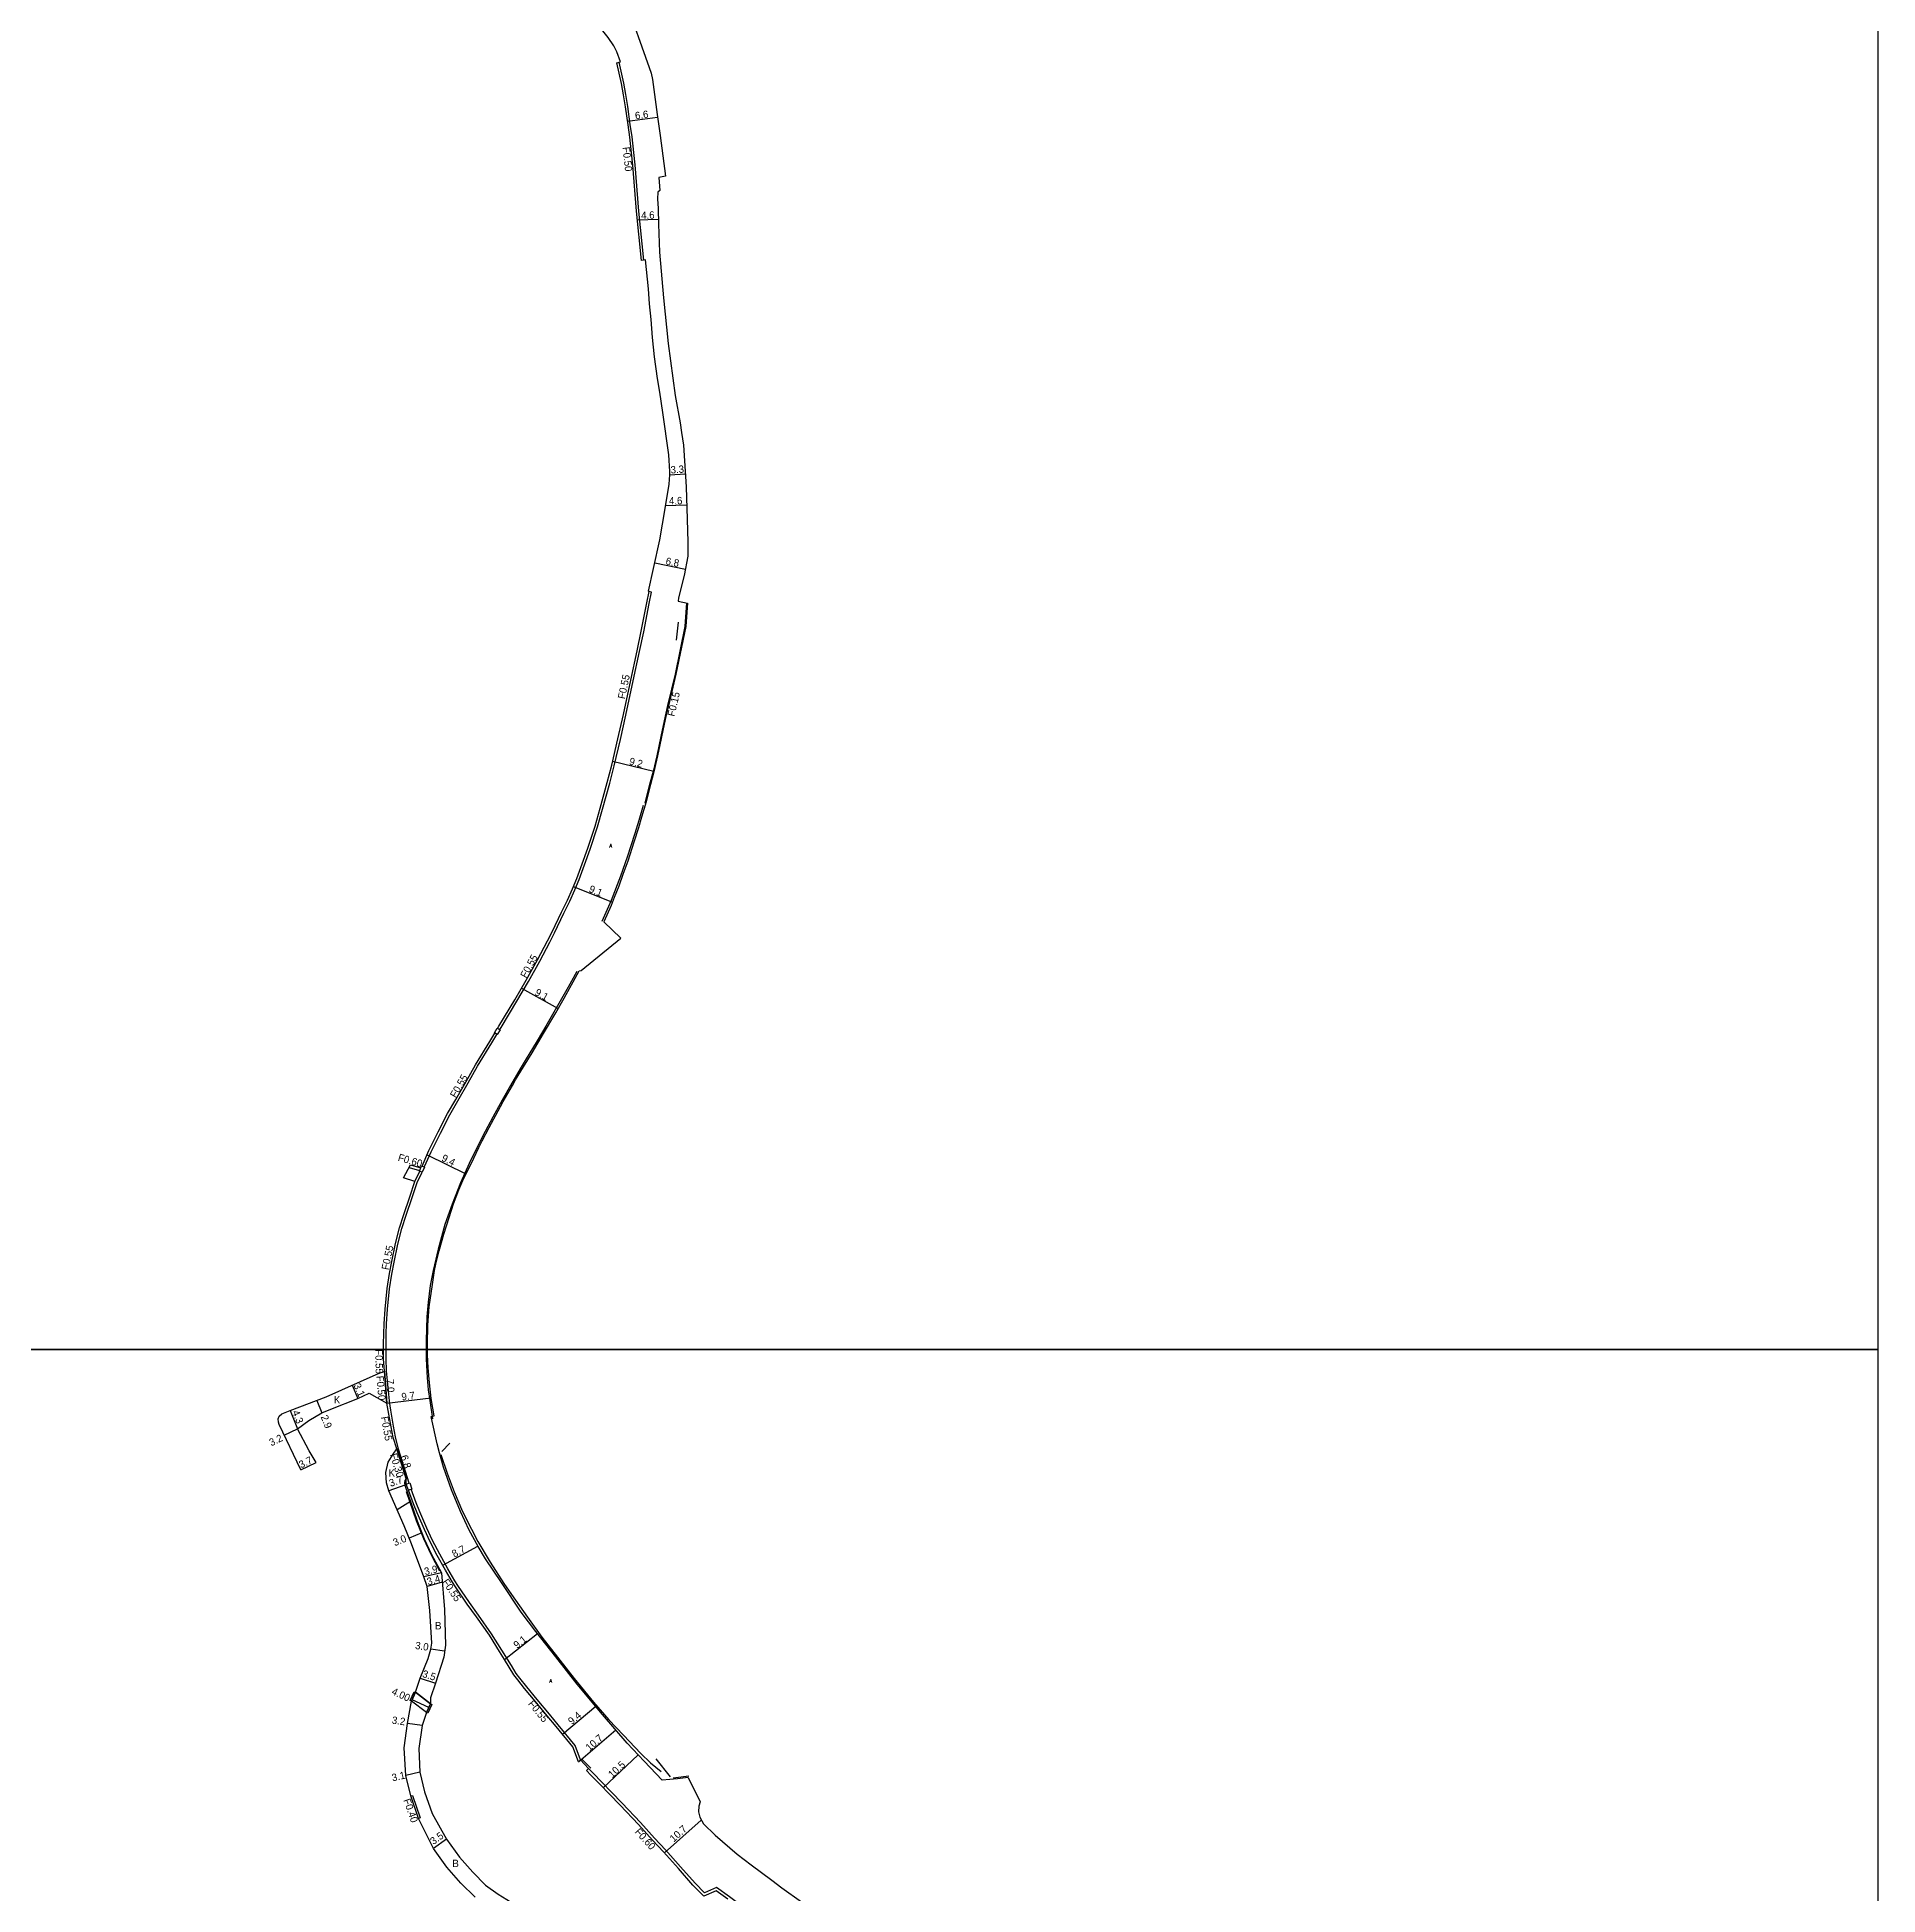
# Model space of a CAD drawing. Header units: metres. Extents: x -4000 to -2400, y -96000 to -93000.
# Drawn here: x -2800 to -2400, y -95518.6 to -95114.7 of the extents above; entities that cross this region are included whole.
import ezdxf

# ---------------------------------------------------------------- set-up
doc = ezdxf.new("R2010")
doc.units = ezdxf.units.M
doc.header["$LTSCALE"] = 2.5
for name, color, linetype in [('側溝・桝', 7, 'Continuous'), ('図郭', 7, 'Continuous'), ('幅員', 7, 'Continuous'), ('歩道・分離帯・安全施設', 7, 'Continuous'), ('舗装', 7, 'Continuous'), ('道路', 7, 'Continuous')]:
    doc.layers.add(name, color=color, linetype=linetype)
doc.styles.get("Standard").update_dxf_attribs({"font": ''})
doc.styles.add('YOKO_DECO', font='txt.shx', dxfattribs={"bigfont": 'extfont.shx'})
doc.styles.get('Standard').set_extended_font_data('@MS PGothic')

msp = doc.modelspace()

# ---------------------------------------------------------------- linework, layer by layer
at = {"layer": '側溝・桝'}
for points in [[(-2668.2, -95163.17), (-2669.23, -95152.49), (-2670.08, -95142.46), (-2670.55, -95137.73), (-2670.73, -95136.36), (-2671.11, -95133.69), (-2671.66, -95129.78), (-2672.06, -95127.14), (-2672.53, -95124.68), (-2673.52, -95120.15)], [(-2699.47, -95330.46), (-2699.18, -95329.97), (-2695.74, -95324.24), (-2693.25, -95319.97), (-2690.79, -95315.55), (-2688.61, -95311.42), (-2687.61, -95309.44), (-2685.54, -95305.17), (-2684.27, -95302.52), (-2683.19, -95300.04), (-2682.25, -95297.8), (-2681.05, -95294.62), (-2679.85, -95291.21), (-2678.23, -95286.37), (-2677.15, -95282.5), (-2675.58, -95276.89), (-2674.63, -95273.1), (-2673.26, -95267.35), (-2672.07, -95262.06), (-2670.47, -95254.63), (-2669.11, -95248.23), (-2668.19, -95243.96), (-2666.98, -95237.79), (-2666.49, -95235.32), (-2667.01, -95235.2)], [(-2658.86, -95237.69), (-2659.22, -95242.81), (-2661.38, -95253.17), (-2663.01, -95260), (-2663.52, -95262.34), (-2664.17, -95265.36), (-2664.84, -95268.49), (-2665.34, -95270.91), (-2666.17, -95274.37), (-2666.9, -95277.15), (-2667.92, -95281.17), (-2667.76, -95281.23)], [(-2715.87, -95360.36), (-2715.82, -95360.24), (-2714.36, -95357.01), (-2712.35, -95352.95), (-2710.32, -95348.98), (-2708.59, -95345.94), (-2706.33, -95342), (-2704.29, -95338.37), (-2701.19, -95333.32), (-2700.09, -95331.49)], [(-2719.18, -95360.41), (-2716.88, -95361.07)], [(-2724.17, -95400), (-2724.17, -95398.79), (-2724.13, -95396.61), (-2724.08, -95394.44), (-2723.88, -95391.25), (-2723.43, -95386.81), (-2722.91, -95383.6), (-2722.42, -95380.99), (-2721.61, -95377.12), (-2720.72, -95373.71), (-2719.82, -95370.82), (-2718.52, -95366.97), (-2717.4, -95363.69), (-2716.37, -95361.44)], [(-2717.91, -95363.47), (-2716.86, -95361.23)], [(-2724.09, -95404.62), (-2724.17, -95402.03), (-2724.17, -95400)], [(-2723.99, -95411.67), (-2724.52, -95404.69)], [(-2723.46, -95411.17), (-2724.09, -95404.62)], [(-2719.18, -95429.05), (-2721.45, -95421.7), (-2722.1, -95418.99), (-2722.56, -95416.69), (-2723.17, -95413.17), (-2723.45, -95411.28), (-2723.46, -95411.17)], [(-2719.8, -95428.11), (-2721.82, -95421.62)], [(-2681.95, -95489.19), (-2683.06, -95486.11), (-2686.79, -95481.62), (-2688.69, -95479.28), (-2691.36, -95476.1), (-2693.62, -95473.37), (-2695.11, -95471.48), (-2695.92, -95470.41), (-2696.94, -95468.73), (-2699.03, -95465.34), (-2701.25, -95461.81), (-2704.09, -95457.79), (-2706.08, -95455), (-2708.6, -95451.32), (-2709.23, -95450.3), (-2710.79, -95447.71), (-2712.53, -95444.49), (-2714.07, -95441.54), (-2715.3, -95438.87), (-2716.87, -95435.31), (-2717.66, -95433.34), (-2718.71, -95430.37)], [(-2642.39, -95524.15), (-2643.17, -95523.6), (-2645.38, -95522.07), (-2647.52, -95520.54), (-2649.56, -95519.01), (-2652.37, -95516.97), (-2654.97, -95518.11), (-2657.04, -95516), (-2660.18, -95512.44), (-2663.45, -95508.78), (-2665.83, -95506.22), (-2668.87, -95502.81), (-2672.84, -95498.63), (-2675.16, -95496.26), (-2677.31, -95494.09), (-2679.19, -95492.14), (-2680.17, -95491.1)], [(-2718.83, -95497.07), (-2718.45, -95496.93), (-2716.74, -95501.8), (-2717.11, -95501.94)]]:
    msp.add_lwpolyline(points, dxfattribs=at)
for points in [[(-2700.03, -95330.12), (-2699.42, -95330.49), (-2700.03, -95331.52), (-2700.65, -95331.15)], [(-2716.31, -95361.46), (-2716.93, -95361.2), (-2716.47, -95360.1), (-2715.85, -95360.37)], [(-2719.34, -95430.6), (-2719.8, -95429.28), (-2719.05, -95429.01), (-2718.58, -95430.33)]]:
    msp.add_lwpolyline(points, close=True, dxfattribs=at)
at = {"layer": '図郭'}
for points in [[(-3200, -94800), (-2400, -94800), (-2400, -95400), (-3200, -95400)], [(-3200, -95400), (-2400, -95400), (-2400, -96000), (-3200, -96000)]]:
    msp.add_lwpolyline(points, close=True, dxfattribs=at)
at = {"layer": '幅員'}
for points in [[(-2671.72, -95132.95), (-2665.19, -95132.07)], [(-2669.55, -95154.4), (-2664.98, -95154.24)], [(-2662.49, -95209.83), (-2659.15, -95209.61)], [(-2663.44, -95216.48), (-2658.86, -95216.36)], [(-2665.8, -95228.98), (-2659.14, -95230.34)], [(-2674.95, -95272.1), (-2665.96, -95274.26)], [(-2683.5, -95299.37), (-2674.99, -95302.73)], [(-2694.74, -95321.46), (-2686.8, -95325.9)], [(-2715.24, -95357.65), (-2706.81, -95361.79)], [(-2724.52, -95404.69), (-2723.99, -95411.67)], [(-2731.57, -95407.79), (-2730.31, -95410.63)], [(-2739.23, -95411.11), (-2738.16, -95413.8)], [(-2723.99, -95411.67), (-2714.38, -95410.51)], [(-2745.04, -95413.24), (-2743.44, -95417.23)], [(-2746.33, -95418.61), (-2743.44, -95417.23)], [(-2742.7, -95426.17), (-2739.37, -95424.57)], [(-2721.82, -95421.62), (-2719.8, -95428.11)], [(-2720.11, -95429.5), (-2723.61, -95430.71)], [(-2716.39, -95439.88), (-2719.17, -95441)], [(-2711.88, -95446.91), (-2704.22, -95442.77)], [(-2712.14, -95448.54), (-2715.94, -95449.4)], [(-2711.98, -95450.56), (-2715.24, -95451.51)], [(-2711.46, -95465.56), (-2714.43, -95465.12)], [(-2698.42, -95467.42), (-2691.26, -95461.77)], [(-2716.79, -95471.46), (-2713.45, -95472.52)], [(-2714.89, -95477.84), (-2718.52, -95476.18)], [(-2685.86, -95483.64), (-2678.63, -95477.57)], [(-2716.34, -95481.73), (-2719.51, -95481.29)], [(-2682.36, -95489.64), (-2674.27, -95482.67)], [(-2677, -95495.29), (-2669.37, -95488.12)], [(-2716.83, -95491.89), (-2719.86, -95492.59)], [(-2655.67, -95502.3), (-2663.68, -95509.46)], [(-2711.03, -95506.43), (-2713.88, -95508.46)]]:
    msp.add_lwpolyline(points, dxfattribs=at)
at = {"layer": '歩道・分離帯・安全施設'}
for points in [[(-2660.7, -95241.85), (-2661.12, -95245.82)], [(-2668.32, -95281.7), (-2669.27, -95285.01), (-2670.11, -95287.82), (-2671.78, -95293), (-2673.21, -95297.07), (-2675.25, -95302.4), (-2677.26, -95306.97)], [(-2682.72, -95317.85), (-2683.85, -95319.89), (-2684.58, -95321.23), (-2689.49, -95329.73), (-2691.36, -95332.88), (-2693.97, -95337.2), (-2695.03, -95338.98), (-2697.12, -95342.58), (-2698.92, -95345.77), (-2700.99, -95349.51), (-2702.63, -95352.58), (-2704.27, -95355.74), (-2706.1, -95359.53), (-2708, -95363.76), (-2709.84, -95368.39), (-2711.4, -95372.8), (-2712.87, -95378.19), (-2713.94, -95382.83), (-2714.57, -95386.06), (-2715.02, -95389.69), (-2715.3, -95392.93), (-2715.49, -95398.05), (-2715.48, -95400)], [(-2715.48, -95400), (-2715.46, -95402.01), (-2715.23, -95406.13), (-2715, -95408.78), (-2714.7, -95411.07), (-2714.08, -95415.09)], [(-2710.32, -95420.33), (-2712.07, -95422.15)], [(-2712.25, -95422.83), (-2710.89, -95426.87), (-2709.38, -95430.97), (-2707.54, -95435.24), (-2705.64, -95439.08), (-2704.24, -95441.73), (-2701.59, -95446.22), (-2698.6, -95450.85), (-2696.92, -95453.27), (-2693.47, -95458.2), (-2690.32, -95462.56), (-2686.91, -95466.9), (-2683.31, -95471.5), (-2679.08, -95476.68), (-2675.77, -95480.5), (-2672.6, -95483.85), (-2668.83, -95487.86), (-2666.75, -95489.83), (-2664.39, -95491.78)], [(-2712.46, -95448.18), (-2714.39, -95444.6), (-2715.99, -95441.18), (-2717.55, -95437.28), (-2719.73, -95430.95)], [(-2681.54, -95489.1), (-2679.68, -95491.05)], [(-2665.53, -95489.01), (-2662.42, -95492.9)], [(-2661.76, -95493.15), (-2658.4, -95492.71)]]:
    msp.add_lwpolyline(points, dxfattribs=at)
at = {"layer": '舗装'}
for points in [[(-2723.99, -95411.67), (-2724.52, -95404.69)], [(-2719.8, -95428.11), (-2721.82, -95421.62)], [(-2720.11, -95429.5), (-2723.61, -95430.71)], [(-2715.39, -95478.94), (-2718.64, -95476.44)], [(-2714.51, -95477.03), (-2717.77, -95474.53)]]:
    msp.add_lwpolyline(points, dxfattribs=at)
at = {"layer": '道路'}
for points in [[(-2672.12, -95106.8), (-2667, -95121.32), (-2666.58, -95122.53), (-2666.3, -95123.89), (-2665.27, -95131.53), (-2664.65, -95136.11), (-2663.47, -95144.91), (-2664.87, -95145.23), (-2664.7, -95148.06), (-2665.14, -95148.41), (-2665.19, -95149.82), (-2665.06, -95151.94), (-2664.95, -95155.36), (-2664.74, -95161.47), (-2663.9, -95171.39), (-2662.88, -95181.3), (-2661.34, -95192.6), (-2660.3, -95198.51), (-2659.98, -95200.65), (-2659.56, -95203.39), (-2658.96, -95212.47), (-2658.78, -95219.52), (-2658.6, -95224.51), (-2658.57, -95227.54), (-2659.41, -95231.7), (-2660.65, -95236.59), (-2660.69, -95237.3), (-2658.68, -95237.73), (-2659.05, -95242.83), (-2661.21, -95253.21), (-2662.83, -95260.04), (-2663.35, -95262.38), (-2664, -95265.4), (-2664.66, -95268.53), (-2665.17, -95270.95), (-2666, -95274.41), (-2666.72, -95277.2), (-2667.74, -95281.17), (-2667.91, -95281.67), (-2668.64, -95284.25), (-2669.35, -95286.59), (-2670.35, -95289.74), (-2671.66, -95293.84), (-2672.76, -95296.7), (-2673.63, -95299.25), (-2674.59, -95301.72), (-2675.29, -95303.49), (-2676.83, -95307.02)], [(-2718.9, -95359.86), (-2716.64, -95360.51), (-2716.47, -95360.1), (-2716.37, -95360.15), (-2714.85, -95356.77), (-2712.83, -95352.71), (-2710.8, -95348.73), (-2709.05, -95345.67), (-2706.8, -95341.74), (-2704.76, -95338.09), (-2701.65, -95333.04), (-2700.55, -95331.21), (-2700.65, -95331.15), (-2700.03, -95330.12), (-2699.93, -95330.18), (-2699.64, -95329.69), (-2696.21, -95323.96), (-2693.71, -95319.7), (-2691.26, -95315.29), (-2689.09, -95311.18), (-2688.09, -95309.2), (-2686.02, -95304.94), (-2684.76, -95302.3), (-2683.69, -95299.83), (-2682.75, -95297.6), (-2681.56, -95294.44), (-2680.36, -95291.04), (-2678.75, -95286.21), (-2677.67, -95282.35), (-2676.1, -95276.75), (-2675.15, -95272.97), (-2673.78, -95267.23), (-2672.6, -95261.94), (-2671, -95254.52), (-2669.63, -95248.12), (-2668.71, -95243.85), (-2667.5, -95237.69), (-2667.01, -95235.2), (-2667.13, -95235.17), (-2666.07, -95230.22), (-2664.71, -95223.96), (-2663.55, -95217.13), (-2662.68, -95211.91), (-2662.49, -95209.83), (-2662.48, -95209.11), (-2662.7, -95205.49), (-2664.05, -95196.31), (-2664.68, -95191.85), (-2665.21, -95188.88), (-2665.87, -95184.2), (-2666.3, -95179.98), (-2666.6, -95176.1), (-2666.96, -95172.7), (-2667.14, -95169.38), (-2667.78, -95163.11), (-2668.67, -95163.24), (-2669.73, -95152.53), (-2670.58, -95142.5), (-2671.05, -95137.79), (-2671.23, -95136.43), (-2671.6, -95133.77), (-2672.16, -95129.85), (-2672.56, -95127.22), (-2673.02, -95124.79), (-2674.01, -95120.26), (-2673.2, -95120.08), (-2674.06, -95117.86), (-2674.7, -95116.59), (-2675.9, -95114.76), (-2677.06, -95113.3)], [(-2676.83, -95307.02), (-2673.16, -95310.56)], [(-2715.14, -95400), (-2715.14, -95398.82), (-2715.12, -95394.76), (-2714.95, -95392.79), (-2714.83, -95390.73), (-2714.12, -95385.88), (-2713.63, -95382.82), (-2713.2, -95380.83), (-2712.61, -95378.52), (-2711.66, -95374.9), (-2710.47, -95371.28), (-2709.5, -95368.31), (-2708.34, -95365.28), (-2707.29, -95362.77), (-2706.3, -95360.77), (-2705.13, -95358.4), (-2704.02, -95356.1), (-2703.31, -95354.63), (-2701.74, -95351.74), (-2699.32, -95347.18), (-2698.71, -95346.1), (-2697.72, -95344.34), (-2696.74, -95342.62), (-2696.02, -95341.39), (-2694.3, -95338.52), (-2692.43, -95335.54), (-2690, -95331.33), (-2687.32, -95326.82), (-2685.51, -95323.59), (-2685.02, -95322.79), (-2683.55, -95320.04), (-2682.23, -95317.68), (-2681.79, -95317.61), (-2673.16, -95310.56)], [(-2720.39, -95362.7), (-2718.9, -95359.86)], [(-2724.71, -95400), (-2724.71, -95398.78), (-2724.67, -95396.6), (-2724.62, -95394.42), (-2724.41, -95391.21), (-2723.96, -95386.74), (-2723.44, -95383.51), (-2722.95, -95380.89), (-2722.13, -95376.99), (-2721.24, -95373.56), (-2720.33, -95370.65), (-2719.02, -95366.79), (-2717.91, -95363.47), (-2720.39, -95362.7)], [(-2724.52, -95404.69), (-2724.71, -95402.04), (-2724.71, -95400)], [(-2712.54, -95422.45), (-2713.04, -95420.53), (-2714.28, -95414.94), (-2714.36, -95414.56), (-2713.73, -95414.42), (-2714.37, -95410.63), (-2714.77, -95407.27), (-2715.03, -95404), (-2715.14, -95401.13), (-2715.14, -95400)], [(-2742.7, -95426.17), (-2747.42, -95416.34), (-2747.59, -95415.77), (-2747.61, -95415.09), (-2747.38, -95414.46), (-2746.8, -95414.01), (-2745.04, -95413.24), (-2737.23, -95410.3), (-2726.3, -95405.46), (-2724.52, -95404.69)], [(-2739.37, -95424.57), (-2740.9, -95422.06), (-2743.44, -95417.23), (-2740.98, -95415.42), (-2738.16, -95413.8), (-2736.15, -95413), (-2730.31, -95410.63), (-2727.84, -95409.53), (-2723.99, -95411.67)], [(-2721.82, -95421.62), (-2722.62, -95419.11), (-2723.09, -95416.79), (-2723.71, -95413.25), (-2723.99, -95411.67)], [(-2742.7, -95426.17), (-2739.37, -95424.57)], [(-2704.85, -95519.09), (-2707.91, -95516.02), (-2710.99, -95512.53), (-2713.88, -95508.46), (-2717.11, -95501.94), (-2718.83, -95497.07), (-2719.86, -95492.59), (-2720.24, -95486.58), (-2719.51, -95481.29), (-2718.64, -95476.44), (-2717.77, -95474.53), (-2716.79, -95471.46), (-2715.03, -95467.15), (-2714.43, -95465.12), (-2714.23, -95463.81), (-2714.67, -95456.75), (-2715.24, -95451.51), (-2715.94, -95449.4), (-2718.67, -95442.25), (-2720.23, -95438.36), (-2723.61, -95430.71), (-2724.1, -95428.96), (-2724.22, -95426.73), (-2723.7, -95424.48), (-2722.67, -95422.73), (-2721.82, -95421.62)], [(-2658.53, -95493.06), (-2660.87, -95493.32), (-2664.17, -95493.6), (-2668.07, -95489.5), (-2671.77, -95485.58), (-2677.13, -95479.35), (-2682.67, -95472.77), (-2687.28, -95466.81), (-2691.62, -95461.32), (-2694.81, -95457.07), (-2699.13, -95450.62), (-2702.55, -95445.52), (-2704.18, -95442.83), (-2706.11, -95439.27), (-2708.03, -95435.2), (-2709.96, -95430.51), (-2711.71, -95425.59), (-2712.54, -95422.45)], [(-2719.8, -95428.11), (-2720.08, -95428.5), (-2720.16, -95429.02), (-2720.11, -95429.5), (-2717.45, -95437.24), (-2715.89, -95441.13), (-2714.28, -95444.55), (-2712.14, -95448.54), (-2711.51, -95456.51), (-2711.27, -95464.25), (-2711.65, -95466.87), (-2713.45, -95472.52), (-2714.52, -95475.73), (-2714.51, -95477.03), (-2715.39, -95478.94), (-2716.34, -95481.73), (-2717.04, -95486.73), (-2716.83, -95491.89), (-2715.85, -95496.2), (-2714.19, -95500.9), (-2711.03, -95506.43), (-2708.24, -95510.35), (-2705.36, -95513.63), (-2702.56, -95516.42), (-2699.85, -95518.41), (-2696.06, -95520.76)], [(-2698.42, -95467.42), (-2699.52, -95465.65), (-2701.73, -95462.13), (-2704.56, -95458.12), (-2706.55, -95455.33), (-2709.08, -95451.63), (-2709.73, -95450.6), (-2711.29, -95448), (-2713.04, -95444.76), (-2714.58, -95441.8), (-2715.83, -95439.11), (-2717.4, -95435.53), (-2718.2, -95433.55), (-2719.34, -95430.6), (-2719.8, -95429.28), (-2719.8, -95428.11)], [(-2718.88, -95433.08), (-2721.77, -95434.85)], [(-2649.94, -95519.52), (-2652.45, -95517.69), (-2655.11, -95518.87), (-2657.49, -95516.44), (-2660.66, -95512.85), (-2663.91, -95509.2), (-2666.3, -95506.64), (-2669.33, -95503.24), (-2673.29, -95499.06), (-2675.61, -95496.7), (-2677.76, -95494.53), (-2679.65, -95492.57), (-2680.62, -95491.53), (-2680.17, -95491.1), (-2681.95, -95489.19), (-2682.36, -95489.64), (-2683.56, -95486.4), (-2687.23, -95481.99), (-2689.14, -95479.65), (-2691.8, -95476.47), (-2694.07, -95473.73), (-2695.56, -95471.83), (-2696.39, -95470.73), (-2697.43, -95469.03), (-2698.42, -95467.42)], [(-2658.53, -95493.06), (-2655.93, -95498.31)], [(-2655.93, -95498.31), (-2656.24, -95499.25), (-2656.29, -95500.51), (-2656.01, -95501.66), (-2655.23, -95503.11), (-2652.69, -95505.62), (-2647.86, -95509.71), (-2644.85, -95512.06), (-2640.37, -95515.4), (-2638.15, -95517)], [(-2638.15, -95517), (-2633.87, -95520.1), (-2629.94, -95522.96)]]:
    msp.add_lwpolyline(points, dxfattribs=at)
for points in [[(-2718.91, -95476.31), (-2718.04, -95474.4), (-2717.77, -95474.53), (-2718.64, -95476.44)], [(-2717.77, -95474.53), (-2714.51, -95477.03), (-2715.39, -95478.94), (-2718.64, -95476.44)], [(-2715.11, -95479.07), (-2715.39, -95478.94), (-2714.51, -95477.03), (-2714.24, -95477.16)]]:
    msp.add_lwpolyline(points, close=True, dxfattribs=at)

# ---------------------------------------------------------------- texts
at = {"layer": '側溝・桝'}
for s, rotation, p in [('F0.50', 276, (-2672.79, -95138.63)), ('F0.55', 78, (-2672.29, -95258.69)), ('F0.15', 77, (-2661.51, -95262.48)), ('F0.55', 61, (-2693.72, -95319.39)), ('F0.55', 60, (-2709.01, -95345.44)), ('F0.60', 344, (-2721.72, -95358.94)), ('F0.55', 78, (-2723.64, -95382.81)), ('F0.55', 271, (-2726.53, -95399.96)), ('F0.50', 275, (-2726.3, -95405.78)), ('F0.55', 280, (-2725.29, -95414.69)), ('F0.30', 287, (-2723.36, -95422.84)), ('F0.55', 304, (-2712.06, -95450.54)), ('F0.55', 309, (-2693.4, -95477.06)), ('F0.40', 289.4112, (-2720.46, -95497.97)), ('F0.60', 312, (-2670.24, -95504.95))]:
    msp.add_text(s, height=1.6, rotation=rotation, dxfattribs=at).set_placement(p)
at = {"layer": '幅員'}
for s, rotation, p in [('6.6', 8, (-2669.97, -95132.59)), ('4.6', 2, (-2668.72, -95154.23)), ('3.3', 4, (-2662.29, -95209.57)), ('4.6', 1, (-2662.69, -95216.29)), ('6.8', 349, (-2663.52, -95229.34)), ('9.2', 346, (-2671.46, -95272.82)), ('9.1', 338, (-2680.24, -95300.49)), ('9.1', 331, (-2692, -95322.83)), ('9.4', 334, (-2712.27, -95358.91)), ('3.1', 293.9211, (-2731.3, -95407.79)), ('7.0', 274.3717, (-2724.14, -95406.49)), ('9.7', 7, (-2720.73, -95411.09)), ('4.3', 291.796, (-2744.63, -95413.58)), ('2.9', 291.796, (-2738.42, -95414.63)), ('3.2', 25.6428, (-2749.11, -95421.06)), ('3.7', 25.6428, (-2742.65, -95425.87)), ('6.8', 287.3181, (-2721.06, -95423.23)), ('3.7', 18.9816, (-2723.19, -95429.88)), ('3.0', 21.837, (-2722.28, -95442.78)), ('8.7', 28, (-2709.35, -95445.26)), ('3.9', 12.6934, (-2715.69, -95449.08)), ('3.4', 16.2313, (-2715.04, -95451.29)), ('3.0', 351.592, (-2717.94, -95465.08)), ('9.1', 38, (-2695.72, -95465.11)), ('3.5', 342.3199, (-2716.45, -95471.16)), ('4.00', 335.4322, (-2723.12, -95474.9)), ('3.2', 352.0908, (-2723, -95481.32)), ('9.4', 40, (-2683.81, -95481.67)), ('10.7', 41, (-2679.96, -95487.4)), ('10.5', 43, (-2675.02, -95493.25)), ('3.1', 12.9144, (-2722.73, -95493.91)), ('3.5', 35.3658, (-2713.89, -95507.75)), ('10.7', 42, (-2661.67, -95507.19))]:
    msp.add_text(s, height=1.6, rotation=rotation, dxfattribs=at).set_placement(p)
at = {"layer": '舗装', "style": 'YOKO_DECO'}
for p in [(-2675.63, -95290.83, 151.81), (-2688.69, -95472.42, 147.37)]:
    msp.add_text('A', height=0.75, dxfattribs=at).set_placement(p)
at = {"layer": '舗装'}
for s, p in [('K', (-2735.53, -95411.73)), ('K', (-2723.65, -95427.62)), ('B', (-2713.54, -95460.84)), ('B', (-2709.77, -95512.52))]:
    msp.add_text(s, height=1.6, dxfattribs=at).set_placement(p)

doc.saveas('drawing.dxf')
